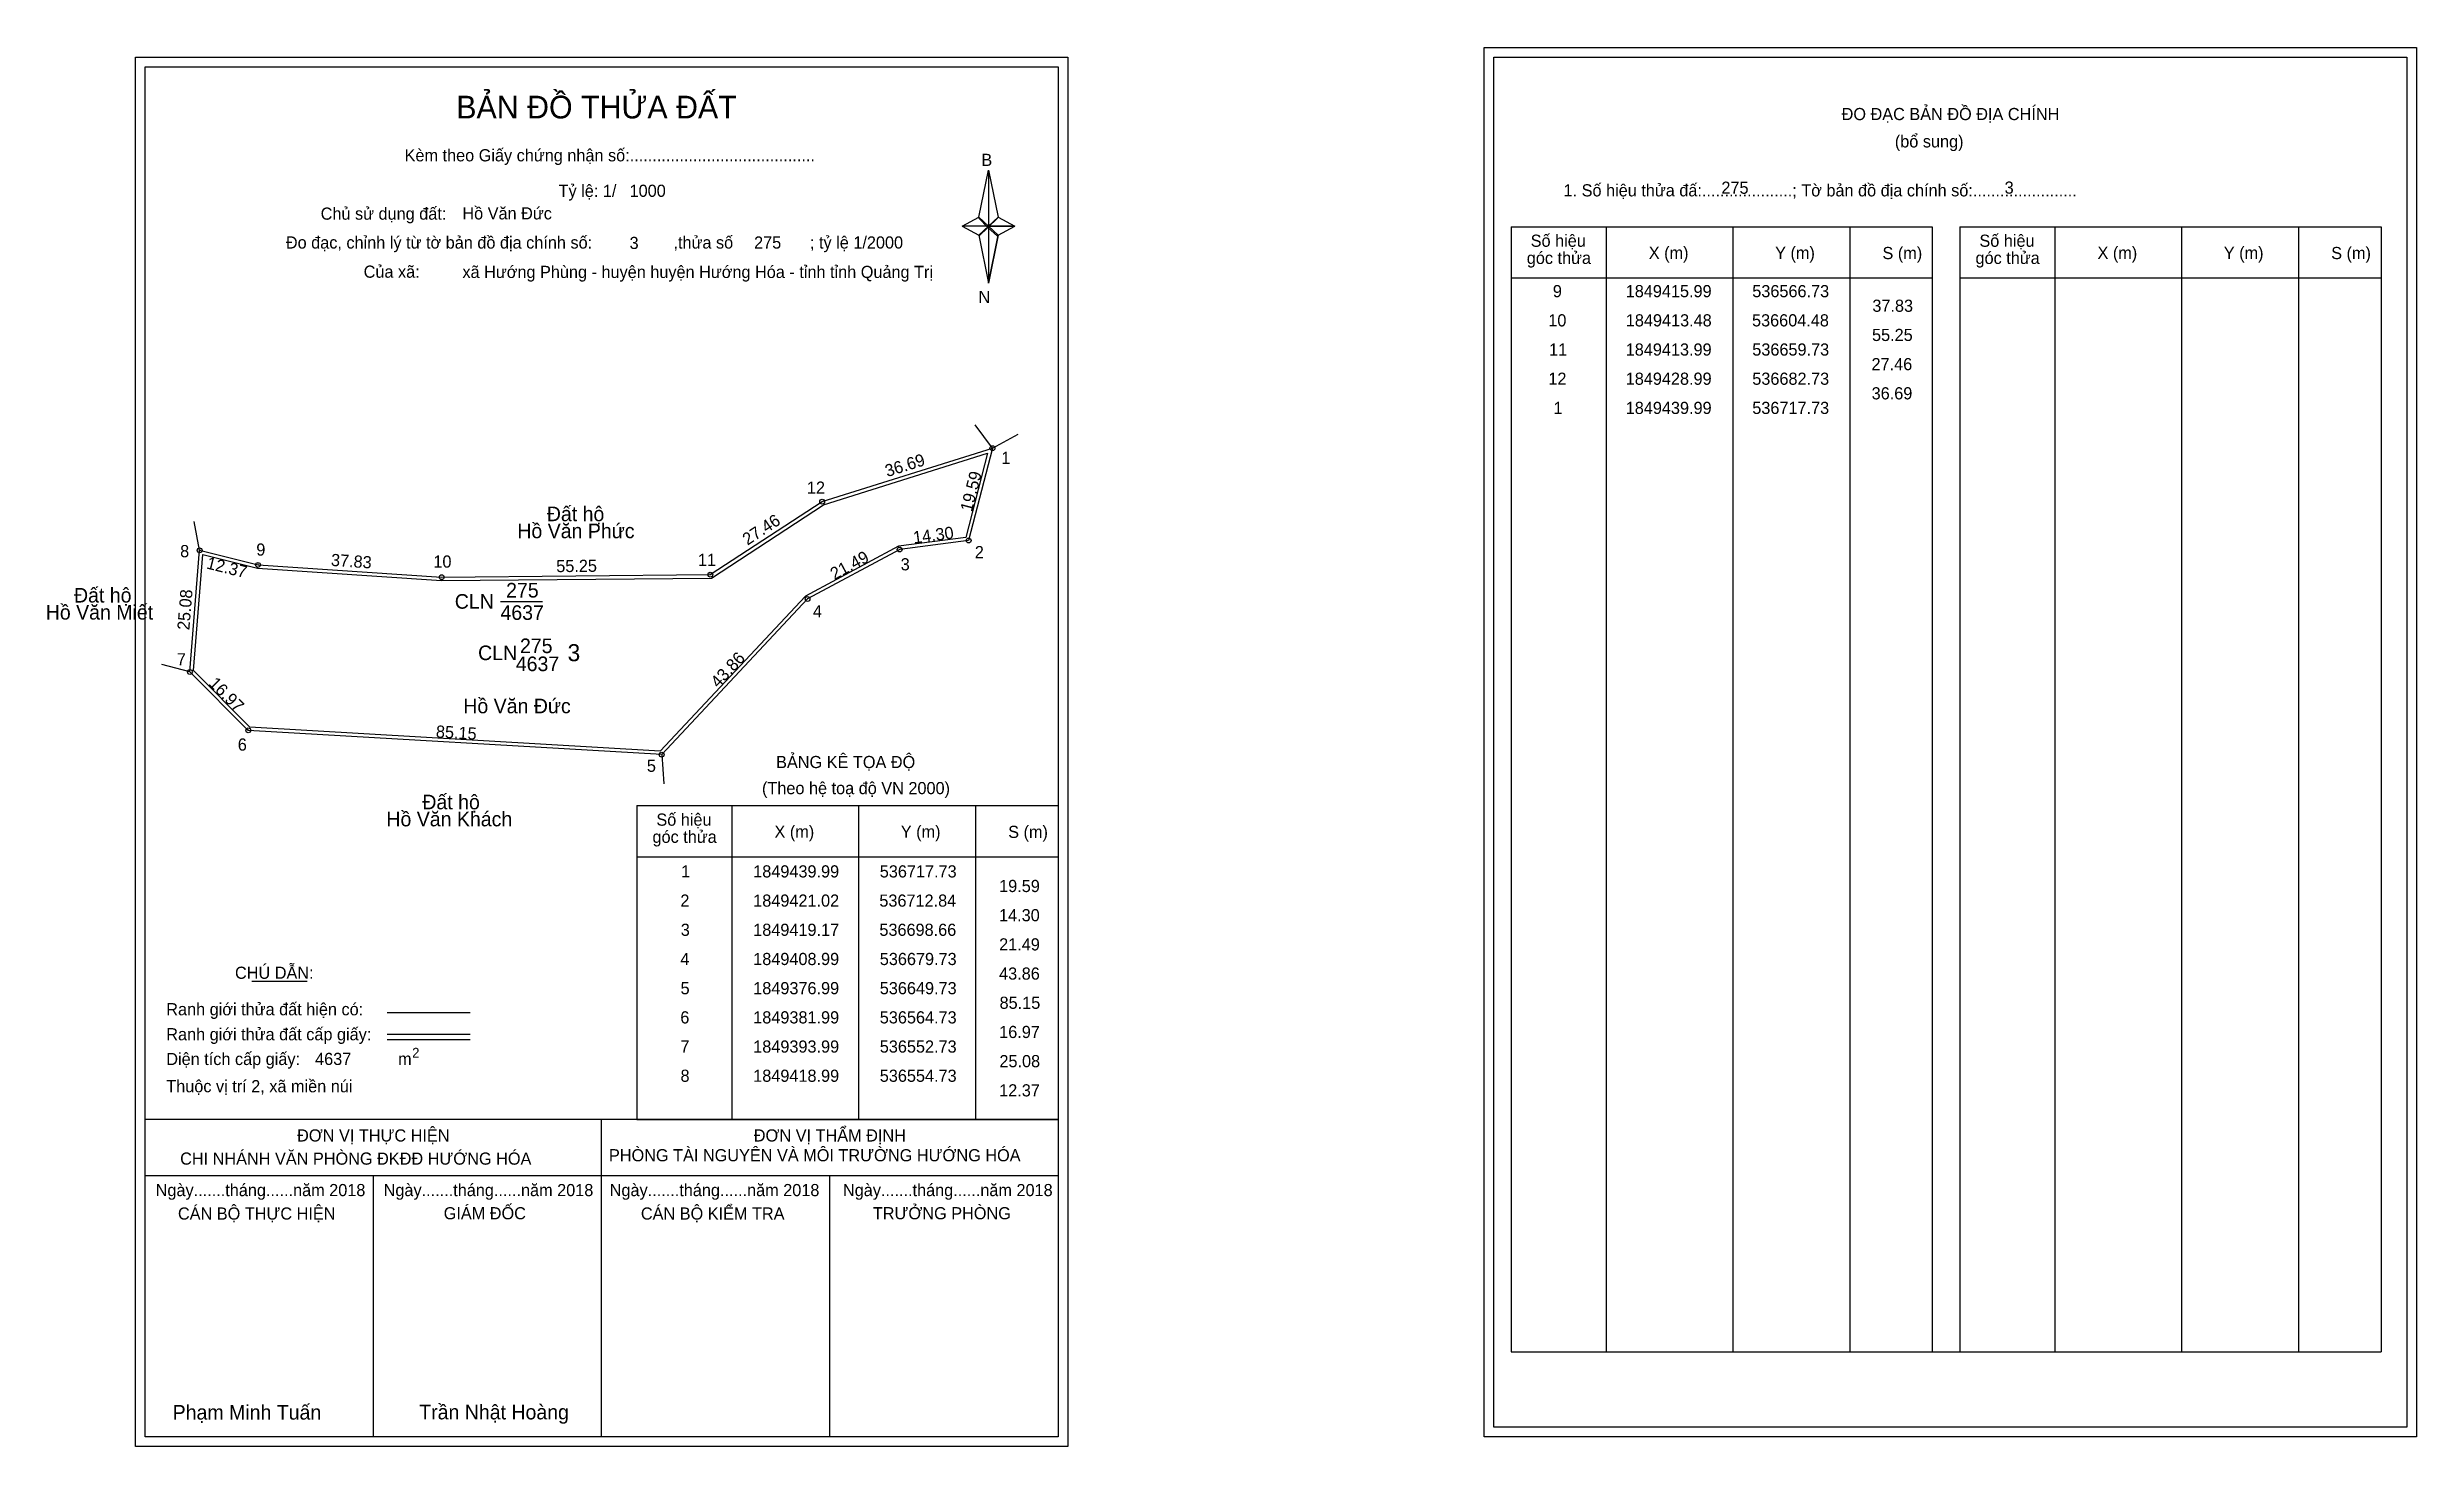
# Model space of a CAD drawing. Extents: x 536523 to 537011, y 1849235 to 1849522.
import ezdxf

# ---------------------------------------------------------------- set-up
doc = ezdxf.new("R2010")
doc.units = 0
for name, color, linetype in [('Level 1', 7, 'Continuous'), ('Level 10', 7, 'Continuous'), ('Level 11', 7, 'Continuous'), ('Level 13', 7, 'Continuous'), ('Level 2', 7, 'Continuous'), ('Level 27', 7, 'Continuous'), ('Level 3', 7, 'Continuous'), ('Level 36', 7, 'Continuous'), ('Level 4', 7, 'Continuous'), ('Level 49', 7, 'Continuous'), ('Level 5', 7, 'Continuous'), ('Level 53', 7, 'Continuous'), ('Level 55', 7, 'Continuous'), ('Level 6', 7, 'Continuous'), ('Level 63', 7, 'Continuous'), ('Level 7', 7, 'Continuous'), ('Level 9', 7, 'Continuous')]:
    doc.layers.add(name, color=color, linetype=linetype)

msp = doc.modelspace()

# ---------------------------------------------------------------- linework, layer by layer
at = {"layer": 'Level 1'}
for p, q in [((536543.53, 1849518.35), (536543.53, 1849518.35)), ((536820.85, 1849520.35), (536820.85, 1849520.35)), ((536714.95, 1849487.47), (536716.92, 1849497.11)), ((536716.92, 1849497.11), (536716.92, 1849485.59)), ((536716.92, 1849497.11), (536718.88, 1849487.47)), ((536711.5, 1849485.59), (536714.95, 1849487.47)), ((536714.95, 1849487.47), (536716.92, 1849485.59)), ((536716.77, 1849485.37), (536714.95, 1849487.25)), ((536716.92, 1849485.59), (536714.95, 1849483.75)), ((536716.77, 1849485.37), (536714.95, 1849483.53)), ((536714.95, 1849483.53), (536716.77, 1849485.37)), ((536714.95, 1849483.75), (536716.92, 1849473.89)), ((536718.74, 1849487.25), (536716.77, 1849485.37)), ((536716.77, 1849485.37), (536718.74, 1849487.25)), ((536718.74, 1849483.53), (536716.77, 1849485.37)), ((536718.88, 1849487.47), (536716.92, 1849485.59)), ((536716.92, 1849485.59), (536716.92, 1849473.89)), ((536716.92, 1849485.59), (536722.33, 1849485.59)), ((536716.92, 1849485.59), (536718.88, 1849483.75)), ((536718.88, 1849483.75), (536716.92, 1849473.89)), ((536718.88, 1849483.75), (536722.33, 1849485.59)), ((536824.38, 1849485.5), (536910.98, 1849485.5)), ((536843.97, 1849254.23), (536843.97, 1849485.5)), ((536870.04, 1849254.23), (536870.04, 1849485.5)), ((536894.02, 1849485.5), (536894.02, 1849254.23)), ((536910.98, 1849485.5), (536910.98, 1849254.23)), ((536916.64, 1849485.5), (537003.24, 1849485.5)), ((536936.23, 1849254.23), (536936.23, 1849485.5)), ((536962.3, 1849254.23), (536962.3, 1849485.5)), ((536986.27, 1849485.5), (536986.27, 1849254.23)), ((537003.24, 1849485.5), (537003.24, 1849254.23)), ((536824.38, 1849474.97), (536910.98, 1849474.97)), ((536916.64, 1849474.97), (537003.24, 1849474.97)), ((536644.62, 1849366.53), (536731.22, 1849366.53)), ((536664.21, 1849302), (536664.21, 1849366.53)), ((536690.28, 1849302), (536690.28, 1849366.53)), ((536714.25, 1849366.53), (536714.25, 1849302)), ((536644.62, 1849356), (536731.22, 1849356)), ((536565.44, 1849330.42), (536576.85, 1849330.42)), ((536593.31, 1849324.01), (536610.32, 1849324.01)), ((536593.31, 1849319.57), (536610.32, 1849319.57)), ((536593.31, 1849318.47), (536610.32, 1849318.47)), ((536650.35, 1849302), (536543.52, 1849302)), ((536731.22, 1849302), (536626.38, 1849302)), ((536637.37, 1849236.78), (536637.37, 1849302)), ((536644.62, 1849302), (536731.22, 1849302)), ((536731.22, 1849290.45), (536543.52, 1849290.45)), ((536590.45, 1849236.78), (536590.45, 1849290.45)), ((536684.3, 1849236.78), (536684.3, 1849290.45)), ((536824.38, 1849254.23), (537003.24, 1849254.23)), ((536731.22, 1849236.78), (536731.22, 1849236.78)), ((537008.55, 1849238.78), (537008.55, 1849238.78))]:
    msp.add_line(p, q, dxfattribs=at)
for points in [[(536714.95, 1849487.47), (536716.92, 1849497.11), (536716.92, 1849485.59)], [(536711.5, 1849485.59), (536714.95, 1849483.75), (536716.92, 1849485.59)], [(536716.92, 1849485.59), (536718.88, 1849487.47), (536722.33, 1849485.59)], [(536716.92, 1849485.59), (536716.92, 1849473.89), (536718.88, 1849483.75)]]:
    msp.add_lwpolyline(points, close=True, dxfattribs=at)
at = {"layer": 'Level 10'}
for p, q in [((536566.73, 1849415.99), (536604.48, 1849413.48)), ((536698.66, 1849419.17), (536679.73, 1849408.99)), ((536604.48, 1849413.48), (536659.73, 1849413.99))]:
    msp.add_line(p, q, dxfattribs=at)
for points in [[(536552.73, 1849393.99), (536554.73, 1849418.99), (536566.73, 1849415.99), (536604.48, 1849413.48), (536659.73, 1849413.99), (536682.73, 1849428.99), (536717.73, 1849439.99), (536712.84, 1849421.02), (536698.66, 1849419.17), (536679.73, 1849408.99), (536649.73, 1849376.99), (536564.73, 1849381.99)], [(536553.45, 1849394.26), (536555.36, 1849418.11), (536566.62, 1849415.3), (536604.46, 1849412.78), (536659.94, 1849413.29), (536683.03, 1849428.35), (536716.74, 1849438.94), (536712.28, 1849421.65), (536698.44, 1849419.85), (536679.3, 1849409.55), (536649.44, 1849377.71), (536565.04, 1849382.67)]]:
    msp.add_lwpolyline(points, close=True, dxfattribs=at)
at = {"layer": 'Level 11'}
for centre in [(536717.73, 1849439.99), (536682.73, 1849428.99), (536554.73, 1849418.99), (536698.66, 1849419.17), (536712.84, 1849421.02), (536566.73, 1849415.99), (536659.73, 1849413.99), (536604.48, 1849413.48), (536679.73, 1849408.99), (536552.73, 1849393.99), (536552.73, 1849393.99), (536564.73, 1849381.99), (536649.73, 1849376.99)]:
    msp.add_circle(centre, 0.5, dxfattribs=at)
at = {"layer": 'Level 27'}
for p, q in [((536717.73, 1849439.99), (536714.15, 1849444.81)), ((536717.73, 1849439.99), (536723.02, 1849442.83)), ((536554.73, 1849418.99), (536553.61, 1849424.88)), ((536552.73, 1849393.99), (536546.93, 1849395.54)), ((536649.73, 1849376.99), (536650.17, 1849371.01))]:
    msp.add_line(p, q, dxfattribs=at)
at = {"layer": 'Level 3'}
for p, q in [((536824.38, 1849485.5), (536824.38, 1849254.23)), ((536916.64, 1849485.5), (536916.64, 1849254.23)), ((536644.62, 1849366.53), (536644.62, 1849302))]:
    msp.add_line(p, q, dxfattribs=at)
at = {"layer": 'Level 63'}
for points in [[(536818.85, 1849522.35), (537010.55, 1849522.35), (537010.55, 1849236.78), (536818.85, 1849236.78)], [(536541.52, 1849520.35), (536733.22, 1849520.35), (536733.22, 1849234.78), (536541.52, 1849234.78)], [(536543.52, 1849518.35), (536731.22, 1849518.35), (536731.22, 1849236.78), (536543.52, 1849236.78)], [(536820.85, 1849520.35), (537008.55, 1849520.35), (537008.55, 1849238.78), (536820.85, 1849238.78)]]:
    msp.add_lwpolyline(points, close=True, dxfattribs=at)
at = {"layer": 'Level 9'}
msp.add_line((536616.58, 1849408.49), (536625.25, 1849408.49), dxfattribs=at)

# ---------------------------------------------------------------- texts
at = {"layer": 'Level 1'}
for s, height, p in [('BẢN ĐỒ THỬA ĐẤT', 4.6657, (536607.49, 1849507.76)), ('ĐO ĐẠC BẢN ĐỒ ĐỊA CHÍNH', 2.5, (536892.33, 1849507.41)), ('(bổ sung)', 2.5, (536903.27, 1849501.79)), ('Kèm theo Giấy chứng nhận số:.........................................', 2.5, (536596.87, 1849498.93)), ('B', 2.5, (536715.46, 1849497.99)), ('1. Số hiệu thửa đấ:....................; Tờ bản đồ địa chính số:.......................', 2.5, (536835.16, 1849491.73)), ('Chủ sử dụng đất:', 2.5, (536579.61, 1849486.94)), ('Đo đạc, chỉnh lý từ tờ bản đồ địa chính số:                  ,thửa số                 ; tỷ lệ 1/2000', 2.5, (536572.46, 1849481.01)), ('Số hiệu', 2.5, (536828.4, 1849481.37)), ('Số hiệu', 2.5, (536920.66, 1849481.37)), ('Của xã:', 2.5, (536588.45, 1849475.01)), ('góc thửa', 2.5, (536827.6, 1849477.84)), ('X (m)', 2.5, (536852.68, 1849478.89)), ('Y (m)', 2.5, (536878.66, 1849478.89)), ('S (m)', 2.5, (536900.73, 1849478.84)), ('góc thửa', 2.5, (536919.86, 1849477.84)), ('X (m)', 2.5, (536944.94, 1849478.89)), ('Y (m)', 2.5, (536970.91, 1849478.89)), ('S (m)', 2.5, (536992.99, 1849478.84)), ('N', 2.5, (536714.86, 1849469.82)), ('BẢNG KÊ TỌA ĐỘ', 2.5, (536673.25, 1849374.23)), ('(Theo hệ toạ độ VN 2000)', 2.5, (536670.35, 1849368.87)), ('góc thửa', 2.5, (536647.84, 1849358.86)), ('Số hiệu', 2.5, (536648.64, 1849362.39)), ('X (m)', 2.5, (536672.92, 1849359.92)), ('Y (m)', 2.5, (536698.89, 1849359.92)), ('S (m)', 2.5, (536720.97, 1849359.87)), ('CHÚ DẪN:', 2.5, (536562, 1849330.92)), ('Ranh giới thửa đất hiện có:', 2.5, (536547.87, 1849323.42)), ('Ranh giới thửa đất cấp giấy:', 2.5, (536547.87, 1849318.28)), ('Diện tích cấp giấy:', 2.5, (536547.87, 1849313.2)), ('m', 2.5, (536595.53, 1849313.22)), ('2', 2, (536598.43, 1849314.73)), ('Thuộc vị trí 2, xã miền núi', 2.5, (536547.87, 1849307.6)), ('ĐƠN VỊ THỰC HIỆN', 2.5, (536574.76, 1849297.48)), ('ĐƠN VỊ THẨM ĐỊNH', 2.5, (536668.66, 1849297.48)), ('CHI NHÁNH VĂN PHÒNG ĐKĐĐ HƯỚNG HÓA', 2.5, (536550.72, 1849292.72)), ('PHÒNG TÀI NGUYÊN VÀ MÔI TRƯỜNG HƯỚNG HÓA', 2.5, (536638.89, 1849293.41)), ('Ngày.......tháng......năm 2018', 2.5, (536545.69, 1849286.25)), ('Ngày.......tháng......năm 2018', 2.5, (536592.56, 1849286.25)), ('Ngày.......tháng......năm 2018', 2.5, (536639.04, 1849286.25)), ('Ngày.......tháng......năm 2018', 2.5, (536687, 1849286.25)), ('CÁN BỘ THỰC HIỆN', 2.5, (536550.27, 1849281.43)), ('GIÁM ĐỐC', 2.5, (536604.91, 1849281.49)), ('CÁN BỘ KIỂM TRA', 2.5, (536645.45, 1849281.43)), ('TRƯỞNG PHÒNG', 2.5, (536693.14, 1849281.49)), ('Phạm Minh Tuấn', 3, (536549.18, 1849240.32)), ('Trần Nhật Hoàng', 3, (536599.88, 1849240.37))]:
    msp.add_text(s, height=height, dxfattribs=at).set_placement(p)
at = {"layer": 'Level 11'}
msp.add_text('Tỷ lệ: 1/', height=2.5, dxfattribs=at).set_placement((536628.53, 1849491.62))
at = {"layer": 'Level 13'}
for s, p in [('CLN', (536607.19, 1849406.99)), ('275', (536617.74, 1849409.29)), ('4637', (536616.58, 1849404.69))]:
    msp.add_text(s, height=3, dxfattribs=at).set_placement(p)
at = {"layer": 'Level 2'}
msp.add_text('Hồ Văn Đức', height=3, dxfattribs=at).set_placement((536608.94, 1849385.5))
at = {"layer": 'Level 3'}
msp.add_text('CLN', height=3, dxfattribs=at).set_placement((536611.98, 1849396.42))
at = {"layer": 'Level 36'}
for s, p in [('Hồ Văn Phức', (536620.05, 1849421.48)), ('Đất hộ', (536626.11, 1849424.98)), ('Đất hộ', (536528.9, 1849408.26)), ('Hồ Văn Miết', (536523.09, 1849404.76)), ('Đất hộ', (536600.52, 1849365.76)), ('Hồ Văn Khách', (536593.13, 1849362.26))]:
    msp.add_text(s, height=3, dxfattribs=at).set_placement(p)
at = {"layer": 'Level 4'}
msp.add_text('275', height=3, dxfattribs=at).set_placement((536620.59, 1849397.86))
at = {"layer": 'Level 49'}
for s, rotation, p in [('36.69', 17.4472, (536696.1, 1849434.03)), ('19.59', 75.5452, (536713.49, 1849426.76)), ('27.46', 33.1113, (536667.37, 1849419.93)), ('14.30', 7.4331, (536701.59, 1849420.36)), ('12.37', 345.9638, (536555.98, 1849415.28)), ('37.83', 356.196, (536581.67, 1849415.8)), ('55.25', 0.5289, (536628.06, 1849414.5)), ('21.49', 28.2701, (536685.23, 1849412.85)), ('25.08', 85.4261, (536552.61, 1849402.52)), ('43.86', 46.8476, (536661.35, 1849390.56)), ('16.97', 315, (536556.42, 1849391.44)), ('85.15', 356.6335, (536603.25, 1849380.53))]:
    msp.add_text(s, height=2.5, rotation=rotation, dxfattribs=at).set_placement(p)
at = {"layer": 'Level 5'}
msp.add_text('4637', height=3, dxfattribs=at).set_placement((536619.73, 1849394.16))
at = {"layer": 'Level 53'}
for s, p in [('9', (536832.96, 1849471.01)), ('1849415.99', (536847.94, 1849471.01)), ('536566.73', (536873.96, 1849471.01)), ('37.83', (536898.65, 1849468.01)), ('10', (536832.02, 1849465.01)), ('1849413.48', (536847.96, 1849465.01)), ('536604.48', (536873.91, 1849465.01)), ('55.25', (536898.58, 1849462.01)), ('11', (536832.18, 1849459.01)), ('1849413.99', (536847.94, 1849459.01)), ('536659.73', (536873.96, 1849459.01)), ('27.46', (536898.48, 1849456.01)), ('12', (536832.03, 1849453.01)), ('1849428.99', (536847.94, 1849453.01)), ('536682.73', (536873.96, 1849453.01)), ('1', (536833.1, 1849447.01)), ('1849439.99', (536847.94, 1849447.01)), ('536717.73', (536873.96, 1849447.01)), ('36.69', (536898.5, 1849450.01)), ('1', (536653.72, 1849351.75)), ('1849439.99', (536668.55, 1849351.75)), ('536717.73', (536694.57, 1849351.75)), ('19.59', (536719.11, 1849348.75)), ('2', (536653.57, 1849345.75)), ('1849421.02', (536668.55, 1849345.75)), ('536712.84', (536694.48, 1849345.75)), ('3', (536653.65, 1849339.75)), ('1849419.17', (536668.55, 1849339.75)), ('536698.66', (536694.49, 1849339.75)), ('14.30', (536719.09, 1849342.75)), ('21.49', (536719.11, 1849336.75)), ('4', (536653.56, 1849333.75)), ('1849408.99', (536668.55, 1849333.75)), ('536679.73', (536694.57, 1849333.75)), ('43.86', (536719.1, 1849330.75)), ('5', (536653.61, 1849327.75)), ('1849376.99', (536668.55, 1849327.75)), ('536649.73', (536694.57, 1849327.75)), ('85.15', (536719.2, 1849324.75)), ('6', (536653.56, 1849321.75)), ('1849381.99', (536668.55, 1849321.75)), ('536564.73', (536694.57, 1849321.75)), ('7', (536653.57, 1849315.75)), ('1849393.99', (536668.55, 1849315.75)), ('536552.73', (536694.57, 1849315.75)), ('16.97', (536719.12, 1849318.75)), ('8', (536653.6, 1849309.75)), ('1849418.99', (536668.55, 1849309.75)), ('536554.73', (536694.57, 1849309.75)), ('25.08', (536719.17, 1849312.75)), ('12.37', (536719.12, 1849306.75))]:
    msp.add_text(s, height=2.5, dxfattribs=at).set_placement(p)
at = {"layer": 'Level 55'}
for s, height, p in [('274', 0.11, (536717.61, 1849439.88)), ('1', 0.4, (536717.62, 1849439.99)), ('12', 0.4, (536682.45, 1849428.99)), ('274', 0.11, (536682.61, 1849428.88)), ('8', 0.4, (536554.6, 1849418.99)), ('3', 0.4, (536698.54, 1849419.17)), ('2', 0.4, (536712.7, 1849421.02)), ('273', 0.11, (536554.61, 1849418.88)), ('274', 0.11, (536554.61, 1849418.88)), ('273', 0.11, (536554.61, 1849418.88)), ('9', 0.4, (536566.59, 1849415.99)), ('274', 0.11, (536566.61, 1849415.88)), ('10', 0.4, (536604.2, 1849413.48)), ('274', 0.11, (536604.36, 1849413.37)), ('11', 0.4, (536659.47, 1849413.99)), ('274', 0.11, (536659.61, 1849413.88)), ('4', 0.4, (536679.59, 1849408.99)), ('7', 0.4, (536552.6, 1849393.99)), ('273', 0.11, (536552.61, 1849393.88)), ('273', 0.11, (536552.61, 1849393.88)), ('0', 0.11, (536552.69, 1849393.88)), ('0', 0.11, (536552.69, 1849393.88)), ('6', 0.4, (536564.59, 1849381.99)), ('0', 0.11, (536564.69, 1849381.88)), ('0', 0.11, (536564.69, 1849381.88)), ('5', 0.4, (536649.6, 1849376.99)), ('0', 0.11, (536649.69, 1849376.88)), ('0', 0.11, (536649.69, 1849376.88))]:
    msp.add_text(s, height=height, dxfattribs=at).set_placement(p)
at = {"layer": 'Level 6'}
for s, p in [('1000', (536643.13, 1849491.64)), ('275', (536867.61, 1849492.27)), ('3', (536925.85, 1849492.29)), ('Hồ Văn Đức', (536608.75, 1849487)), ('3', (536643.13, 1849480.92)), ('275', (536668.72, 1849481)), ('xã Hướng Phùng - huyện huyện Hướng Hóa - tỉnh tỉnh Quảng Trị', (536608.76, 1849474.96)), ('4637', (536578.47, 1849313.21))]:
    msp.add_text(s, height=2.5, dxfattribs=at).set_placement(p)
at = {"layer": 'Level 7'}
msp.add_text('3', height=3.5, dxfattribs=at).set_placement((536630.38, 1849396.2))
at = {"layer": 'Level 9'}
for s, p in [('1', (536719.55, 1849436.76)), ('12', (536679.59, 1849430.63)), ('8', (536550.72, 1849417.57)), ('9', (536566.38, 1849417.9)), ('2', (536714.11, 1849417.37)), ('10', (536602.79, 1849415.43)), ('11', (536657.18, 1849415.8)), ('3', (536698.87, 1849414.87)), ('4', (536680.82, 1849405.2)), ('7', (536550.04, 1849395.35)), ('6', (536562.57, 1849377.82)), ('5', (536646.68, 1849373.46))]:
    msp.add_text(s, height=2.5, dxfattribs=at).set_placement(p)

doc.saveas('drawing.dxf')
